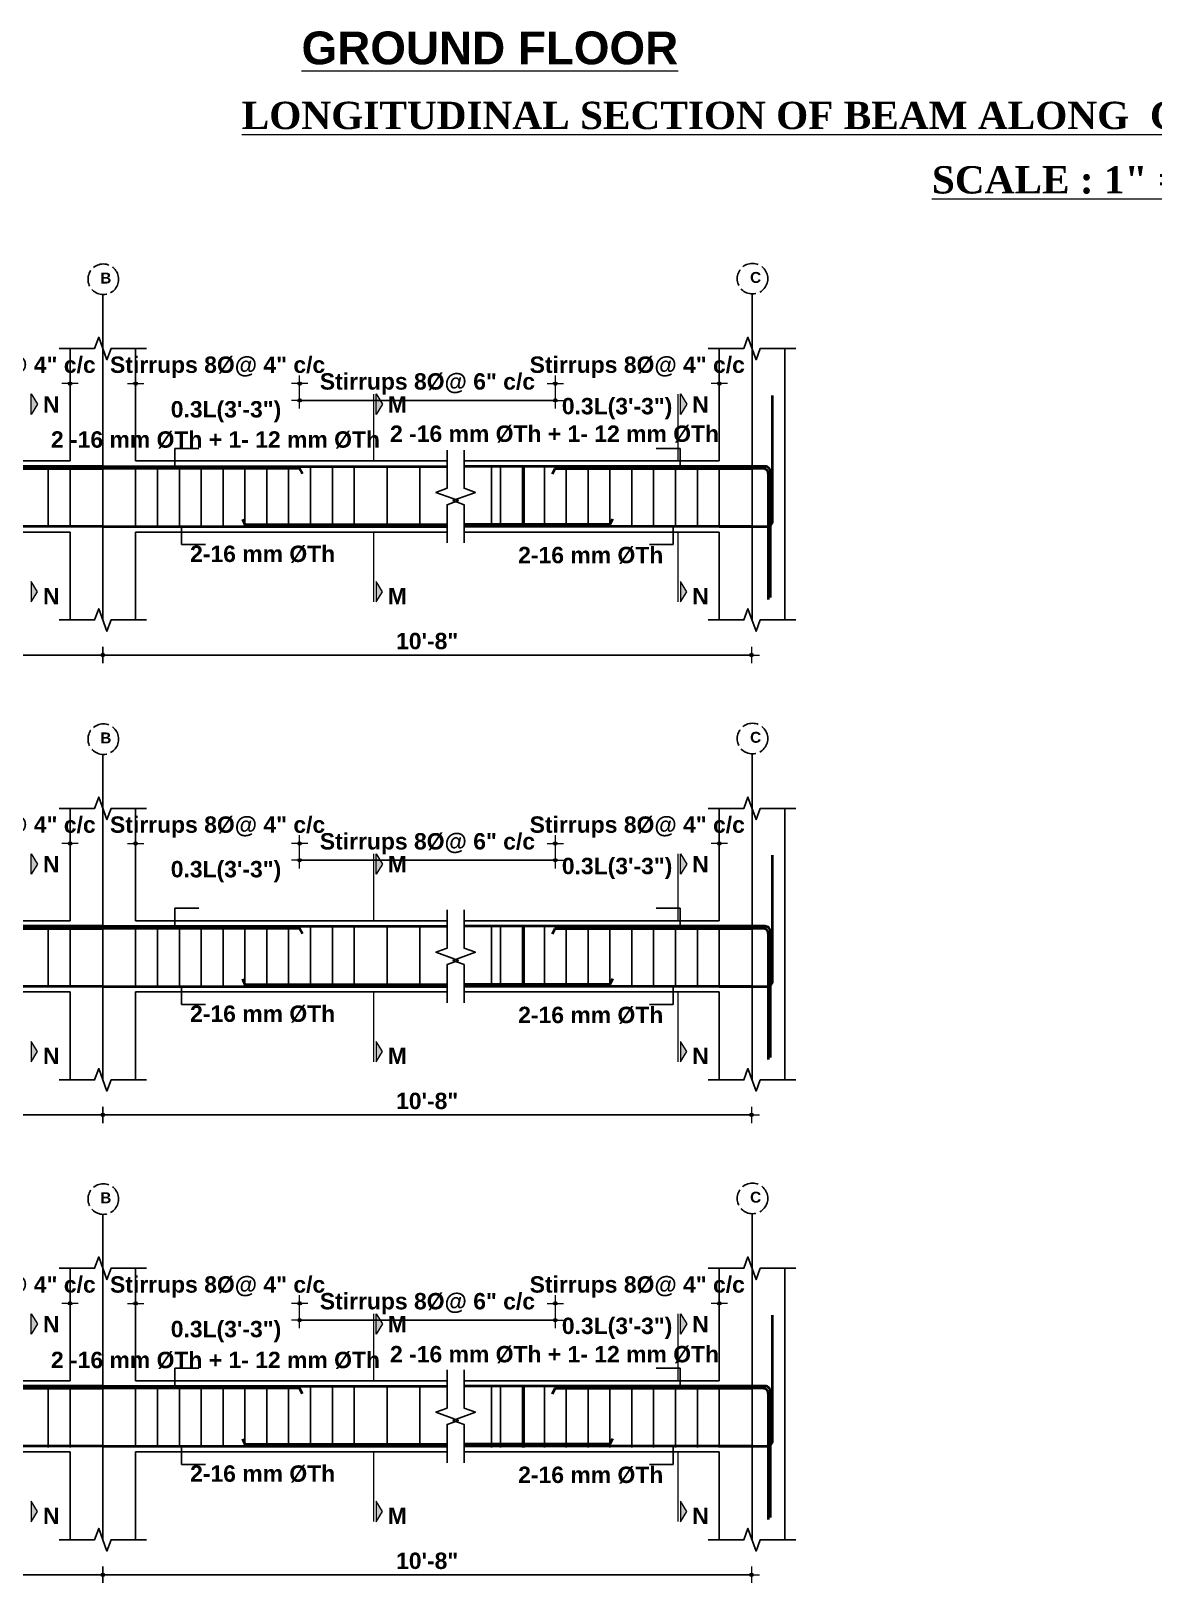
# Model space of a CAD drawing. Header units: inches. Extents: x 85856 to 287200, y -126184 to 75211.
# Drawn here: x 182213 to 182624, y -24131 to -23563 of the extents above; entities that cross this region are included whole.
import ezdxf
from ezdxf.enums import TextEntityAlignment as Align

# ---------------------------------------------------------------- set-up
doc = ezdxf.new("R2010")
doc.units = ezdxf.units.IN
doc.header["$LTSCALE"] = 0.5
doc.header["$MEASUREMENT"] = 0
doc.header["$PDMODE"] = 66
doc.linetypes.add('ACAD_ISO02W100', pattern=[15, 12, -3])
for name, color, linetype, lineweight in [('BAR', 5, 'Continuous', 40), ('dimension', 100, 'Continuous', 13), ('HATCH1', 4, 'ACAD_ISO02W100', 13), ('TEXT', 220, 'Continuous', 9)]:
    doc.layers.add(name, color=color, linetype=linetype, lineweight=lineweight)
doc.layers.add('STIRRUP', color=10, linetype='Continuous')
doc.styles.add('1.8 str', font='times.ttf', dxfattribs={"width": 0.8, "height": 6})
doc.styles.add('STYLE1', font='arialbd.ttf')
doc.dimstyles.new('1.4', dxfattribs={"dimscale": 0, "dimtxt": 6, "dimasz": 0.5, "dimexe": 2, "dimexo": 9, "dimgap": 2, "dimtad": 1, "dimdec": 0, "dimlfac": 0.5, "dimzin": 3, "dimdsep": 46, "dimlunit": 4, "dimtxsty": '1.8 str', "dimblk": 'DIM', "dimcen": 3, "dimdle": 3, "dimse1": 1, "dimse2": 1, "dimclrd": 256, "dimclre": 256, "dimclrt": 7, "dimadec": 1, "dimazin": 2, "dimtfac": 1, "dimtdec": 0, "dimtix": 1, "dimtofl": 0, "dimtmove": 2, "dimatfit": 3, "dimldrblk": 'arrow', "dimfxl": 2, "dimfrac": 2, "dimtolj": 2, "dimtzin": 0, "dimarcsym": 0})

# ---------------------------------------------------------------- blocks, each defined once
blk = doc.blocks.new('DIM')
at = {"layer": 'dimension'}
h = blk.add_hatch(color=256, dxfattribs=at)
h.paths.add_polyline_path([(0, 1.3), (0, 0), (1.3, 0, 0.414214)])
h.paths.add_polyline_path([(1.3, 0), (0, 0), (0, -1.3, 0.414214)])
h.paths.add_polyline_path([(0, 0), (-1.3, 0, 0.414214), (0, -1.3)])
h.paths.add_polyline_path([(0, 1.3, 0.414214), (-1.3, 0), (0, 0)])
for p, q in [((-6, 0), (6, 0)), ((0, 6), (0, -6))]:
    blk.add_line(p, q, dxfattribs=at)
blk.add_circle((0, 0), 1.28, dxfattribs=at)
blk = doc.blocks.new('*D1020')
at = {"layer": 'Defpoints', "color": 0, "ltscale": 10, "transparency": 16777216}
for p in [(182227.69, -24028.37), (182227.69, -24041.91), (182167.69, -24059.42)]:
    blk.add_point(p, dxfattribs=at)
at = {"layer": 'dimension', "lineweight": -2, "ltscale": 10, "transparency": 16777216}
for p, q in [((182167.19, -24028.37), (182166.69, -24028.37)), ((182228.19, -24028.37), (182228.69, -24028.37))]:
    blk.add_line(p, q, dxfattribs=at)
at = {"layer": 'dimension', "lineweight": -2, "ltscale": 10, "transparency": 16777216, "xscale": 0.5, "yscale": 0.5, "zscale": 0.5}
blk.add_blockref('DIM', (182167.69, -24028.37), dxfattribs=at)
at = {"layer": 'dimension', "lineweight": -2, "ltscale": 10, "transparency": 16777216, "xscale": 0.5, "yscale": 0.5, "zscale": 0.5, "rotation": 180}
blk.add_blockref('DIM', (182227.69, -24028.37), dxfattribs=at)
at = {"layer": 'dimension', "color": 7, "ltscale": 10, "transparency": 16777216, "insert": (182197.69, -24022.34), "char_height": 6, "attachment_point": 5, "style": 'STYLE1'}
blk.add_mtext('\\A2;Stirrups 8%%C@ 4" c/c', dxfattribs=at)
blk = doc.blocks.new('arrow')
at = {"layer": 'dimension'}
blk.add_lwpolyline([(1.2, 0, 0, 2.1, 0), (-2.3, 0, 0, 0, 0), (1.2, 0, 0, 0, 0)], format="xyseb", dxfattribs=at)
blk = doc.blocks.new('*D1021')
at = {"layer": 'Defpoints', "color": 0, "ltscale": 10, "transparency": 16777216}
for p in [(182251.69, -24028.37), (182251.69, -24041.91), (182311.69, -24059.42)]:
    blk.add_point(p, dxfattribs=at)
at = {"layer": 'dimension', "lineweight": -2, "ltscale": 10, "transparency": 16777216}
for p, q in [((182251.19, -24028.37), (182250.69, -24028.37)), ((182312.19, -24028.37), (182312.69, -24028.37))]:
    blk.add_line(p, q, dxfattribs=at)
at = {"layer": 'dimension', "lineweight": -2, "ltscale": 10, "transparency": 16777216, "xscale": 0.5, "yscale": 0.5, "zscale": 0.5}
blk.add_blockref('DIM', (182251.69, -24028.37), dxfattribs=at)
at = {"layer": 'dimension', "lineweight": -2, "ltscale": 10, "transparency": 16777216, "xscale": 0.5, "yscale": 0.5, "zscale": 0.5, "rotation": 180}
blk.add_blockref('DIM', (182311.69, -24028.37), dxfattribs=at)
at = {"layer": 'dimension', "color": 7, "ltscale": 10, "transparency": 16777216, "insert": (182281.69, -24022.34), "char_height": 6, "attachment_point": 5, "style": 'STYLE1'}
blk.add_mtext('\\A2;Stirrups 8%%C@ 4" c/c', dxfattribs=at)
blk = doc.blocks.new('*D1022')
at = {"layer": 'Defpoints', "color": 0, "ltscale": 10, "transparency": 16777216}
for p in [(182465.26, -24028.37), (182465.26, -24041.91), (182405.26, -24059.42)]:
    blk.add_point(p, dxfattribs=at)
at = {"layer": 'dimension', "lineweight": -2, "ltscale": 10, "transparency": 16777216}
for p, q in [((182404.76, -24028.37), (182404.26, -24028.37)), ((182465.76, -24028.37), (182466.26, -24028.37))]:
    blk.add_line(p, q, dxfattribs=at)
at = {"layer": 'dimension', "lineweight": -2, "ltscale": 10, "transparency": 16777216, "xscale": 0.5, "yscale": 0.5, "zscale": 0.5}
blk.add_blockref('DIM', (182405.26, -24028.37), dxfattribs=at)
at = {"layer": 'dimension', "lineweight": -2, "ltscale": 10, "transparency": 16777216, "xscale": 0.5, "yscale": 0.5, "zscale": 0.5, "rotation": 180}
blk.add_blockref('DIM', (182465.26, -24028.37), dxfattribs=at)
at = {"layer": 'dimension', "color": 7, "ltscale": 10, "transparency": 16777216, "insert": (182435.26, -24022.34), "char_height": 6, "attachment_point": 5, "style": 'STYLE1'}
blk.add_mtext('\\A2;Stirrups 8%%C@ 4" c/c', dxfattribs=at)
blk = doc.blocks.new('*D1023')
at = {"layer": 'Defpoints', "color": 0, "ltscale": 10, "transparency": 16777216}
for p in [(182405.26, -24034.49), (182311.69, -24065.91), (182405.26, -24065.91)]:
    blk.add_point(p, dxfattribs=at)
at = {"layer": 'dimension', "lineweight": -2, "ltscale": 10, "transparency": 16777216}
blk.add_line((182312.19, -24034.49), (182404.76, -24034.49), dxfattribs=at)
at = {"layer": 'dimension', "lineweight": -2, "ltscale": 10, "transparency": 16777216, "xscale": 0.5, "yscale": 0.5, "zscale": 0.5, "rotation": 180}
blk.add_blockref('DIM', (182311.69, -24034.49), dxfattribs=at)
at = {"layer": 'dimension', "lineweight": -2, "ltscale": 10, "transparency": 16777216, "xscale": 0.5, "yscale": 0.5, "zscale": 0.5}
blk.add_blockref('DIM', (182405.26, -24034.49), dxfattribs=at)
at = {"layer": 'dimension', "color": 7, "ltscale": 10, "transparency": 16777216, "insert": (182358.47, -24028.46), "char_height": 6, "attachment_point": 5, "style": 'STYLE1'}
blk.add_mtext('\\A2;Stirrups 8%%C@ 6" c/c', dxfattribs=at)
blk = doc.blocks.new('*D1024')
at = {"layer": 'Defpoints', "color": 0, "ltscale": 10, "transparency": 16777216}
for p in [(182002.34, -24114.87), (182239.69, -24114.87), (182239.69, -24127.68)]:
    blk.add_point(p, dxfattribs=at)
at = {"layer": 'dimension', "lineweight": -2, "ltscale": 10, "transparency": 16777216}
blk.add_line((182002.84, -24127.68), (182239.19, -24127.68), dxfattribs=at)
at = {"layer": 'dimension', "lineweight": -2, "ltscale": 10, "transparency": 16777216, "xscale": 0.5, "yscale": 0.5, "zscale": 0.5, "rotation": 180}
blk.add_blockref('DIM', (182002.34, -24127.68), dxfattribs=at)
at = {"layer": 'dimension', "lineweight": -2, "ltscale": 10, "transparency": 16777216, "xscale": 0.5, "yscale": 0.5, "zscale": 0.5}
blk.add_blockref('DIM', (182239.69, -24127.68), dxfattribs=at)
at = {"layer": 'dimension', "color": 7, "ltscale": 10, "transparency": 16777216, "insert": (182121.02, -24122.61), "char_height": 6, "attachment_point": 5, "style": 'STYLE1'}
blk.add_mtext('\\A2;10\'-8"', dxfattribs=at)
blk = doc.blocks.new('*D1025')
at = {"layer": 'Defpoints', "color": 0, "ltscale": 10, "transparency": 16777216}
for p in [(182239.69, -24114.87), (182477.04, -24114.87), (182477.04, -24127.68)]:
    blk.add_point(p, dxfattribs=at)
at = {"layer": 'dimension', "lineweight": -2, "ltscale": 10, "transparency": 16777216}
blk.add_line((182240.19, -24127.68), (182476.54, -24127.68), dxfattribs=at)
at = {"layer": 'dimension', "lineweight": -2, "ltscale": 10, "transparency": 16777216, "xscale": 0.5, "yscale": 0.5, "zscale": 0.5, "rotation": 180}
blk.add_blockref('DIM', (182239.69, -24127.68), dxfattribs=at)
at = {"layer": 'dimension', "lineweight": -2, "ltscale": 10, "transparency": 16777216, "xscale": 0.5, "yscale": 0.5, "zscale": 0.5}
blk.add_blockref('DIM', (182477.04, -24127.68), dxfattribs=at)
at = {"layer": 'dimension', "color": 7, "ltscale": 10, "transparency": 16777216, "insert": (182358.37, -24122.61), "char_height": 6, "attachment_point": 5, "style": 'STYLE1'}
blk.add_mtext('\\A2;10\'-8"', dxfattribs=at)
blk = doc.blocks.new('*D1028')
at = {"layer": 'Defpoints', "color": 0, "ltscale": 10, "transparency": 16777216}
for p in [(182227.69, -23860.08), (182227.69, -23873.62), (182167.69, -23891.13)]:
    blk.add_point(p, dxfattribs=at)
at = {"layer": 'dimension', "lineweight": -2, "ltscale": 10, "transparency": 16777216}
for p, q in [((182167.19, -23860.08), (182166.69, -23860.08)), ((182228.19, -23860.08), (182228.69, -23860.08))]:
    blk.add_line(p, q, dxfattribs=at)
at = {"layer": 'dimension', "lineweight": -2, "ltscale": 10, "transparency": 16777216, "xscale": 0.5, "yscale": 0.5, "zscale": 0.5}
blk.add_blockref('DIM', (182167.69, -23860.08), dxfattribs=at)
at = {"layer": 'dimension', "lineweight": -2, "ltscale": 10, "transparency": 16777216, "xscale": 0.5, "yscale": 0.5, "zscale": 0.5, "rotation": 180}
blk.add_blockref('DIM', (182227.69, -23860.08), dxfattribs=at)
at = {"layer": 'dimension', "color": 7, "ltscale": 10, "transparency": 16777216, "insert": (182197.69, -23854.05), "char_height": 6, "attachment_point": 5, "style": 'STYLE1'}
blk.add_mtext('\\A2;Stirrups 8%%C@ 4" c/c', dxfattribs=at)
blk = doc.blocks.new('*D1029')
at = {"layer": 'Defpoints', "color": 0, "ltscale": 10, "transparency": 16777216}
for p in [(182251.69, -23860.08), (182251.69, -23873.62), (182311.69, -23891.13)]:
    blk.add_point(p, dxfattribs=at)
at = {"layer": 'dimension', "lineweight": -2, "ltscale": 10, "transparency": 16777216}
for p, q in [((182251.19, -23860.08), (182250.69, -23860.08)), ((182312.19, -23860.08), (182312.69, -23860.08))]:
    blk.add_line(p, q, dxfattribs=at)
at = {"layer": 'dimension', "lineweight": -2, "ltscale": 10, "transparency": 16777216, "xscale": 0.5, "yscale": 0.5, "zscale": 0.5}
blk.add_blockref('DIM', (182251.69, -23860.08), dxfattribs=at)
at = {"layer": 'dimension', "lineweight": -2, "ltscale": 10, "transparency": 16777216, "xscale": 0.5, "yscale": 0.5, "zscale": 0.5, "rotation": 180}
blk.add_blockref('DIM', (182311.69, -23860.08), dxfattribs=at)
at = {"layer": 'dimension', "color": 7, "ltscale": 10, "transparency": 16777216, "insert": (182281.69, -23854.05), "char_height": 6, "attachment_point": 5, "style": 'STYLE1'}
blk.add_mtext('\\A2;Stirrups 8%%C@ 4" c/c', dxfattribs=at)
blk = doc.blocks.new('*D1030')
at = {"layer": 'Defpoints', "color": 0, "ltscale": 10, "transparency": 16777216}
for p in [(182465.26, -23860.08), (182465.26, -23873.62), (182405.26, -23891.13)]:
    blk.add_point(p, dxfattribs=at)
at = {"layer": 'dimension', "lineweight": -2, "ltscale": 10, "transparency": 16777216}
for p, q in [((182404.76, -23860.08), (182404.26, -23860.08)), ((182465.76, -23860.08), (182466.26, -23860.08))]:
    blk.add_line(p, q, dxfattribs=at)
at = {"layer": 'dimension', "lineweight": -2, "ltscale": 10, "transparency": 16777216, "xscale": 0.5, "yscale": 0.5, "zscale": 0.5}
blk.add_blockref('DIM', (182405.26, -23860.08), dxfattribs=at)
at = {"layer": 'dimension', "lineweight": -2, "ltscale": 10, "transparency": 16777216, "xscale": 0.5, "yscale": 0.5, "zscale": 0.5, "rotation": 180}
blk.add_blockref('DIM', (182465.26, -23860.08), dxfattribs=at)
at = {"layer": 'dimension', "color": 7, "ltscale": 10, "transparency": 16777216, "insert": (182435.26, -23854.05), "char_height": 6, "attachment_point": 5, "style": 'STYLE1'}
blk.add_mtext('\\A2;Stirrups 8%%C@ 4" c/c', dxfattribs=at)
blk = doc.blocks.new('*D1031')
at = {"layer": 'Defpoints', "color": 0, "ltscale": 10, "transparency": 16777216}
for p in [(182405.26, -23866.2), (182311.69, -23897.62), (182405.26, -23897.62)]:
    blk.add_point(p, dxfattribs=at)
at = {"layer": 'dimension', "lineweight": -2, "ltscale": 10, "transparency": 16777216}
blk.add_line((182312.19, -23866.2), (182404.76, -23866.2), dxfattribs=at)
at = {"layer": 'dimension', "lineweight": -2, "ltscale": 10, "transparency": 16777216, "xscale": 0.5, "yscale": 0.5, "zscale": 0.5, "rotation": 180}
blk.add_blockref('DIM', (182311.69, -23866.2), dxfattribs=at)
at = {"layer": 'dimension', "lineweight": -2, "ltscale": 10, "transparency": 16777216, "xscale": 0.5, "yscale": 0.5, "zscale": 0.5}
blk.add_blockref('DIM', (182405.26, -23866.2), dxfattribs=at)
at = {"layer": 'dimension', "color": 7, "ltscale": 10, "transparency": 16777216, "insert": (182358.47, -23860.17), "char_height": 6, "attachment_point": 5, "style": 'STYLE1'}
blk.add_mtext('\\A2;Stirrups 8%%C@ 6" c/c', dxfattribs=at)
blk = doc.blocks.new('*D1034')
at = {"layer": 'Defpoints', "color": 0, "ltscale": 10, "transparency": 16777216}
for p in [(182227.69, -23691.78), (182227.69, -23705.33), (182167.69, -23722.84)]:
    blk.add_point(p, dxfattribs=at)
at = {"layer": 'dimension', "lineweight": -2, "ltscale": 10, "transparency": 16777216}
for p, q in [((182167.19, -23691.78), (182166.69, -23691.78)), ((182228.19, -23691.78), (182228.69, -23691.78))]:
    blk.add_line(p, q, dxfattribs=at)
at = {"layer": 'dimension', "lineweight": -2, "ltscale": 10, "transparency": 16777216, "xscale": 0.5, "yscale": 0.5, "zscale": 0.5}
blk.add_blockref('DIM', (182167.69, -23691.78), dxfattribs=at)
at = {"layer": 'dimension', "lineweight": -2, "ltscale": 10, "transparency": 16777216, "xscale": 0.5, "yscale": 0.5, "zscale": 0.5, "rotation": 180}
blk.add_blockref('DIM', (182227.69, -23691.78), dxfattribs=at)
at = {"layer": 'dimension', "color": 7, "ltscale": 10, "transparency": 16777216, "insert": (182197.69, -23685.76), "char_height": 6, "attachment_point": 5, "style": 'STYLE1'}
blk.add_mtext('\\A2;Stirrups 8%%C@ 4" c/c', dxfattribs=at)
blk = doc.blocks.new('*D1035')
at = {"layer": 'Defpoints', "color": 0, "ltscale": 10, "transparency": 16777216}
for p in [(182251.69, -23691.78), (182251.69, -23705.33), (182311.69, -23722.84)]:
    blk.add_point(p, dxfattribs=at)
at = {"layer": 'dimension', "lineweight": -2, "ltscale": 10, "transparency": 16777216}
for p, q in [((182251.19, -23691.78), (182250.69, -23691.78)), ((182312.19, -23691.78), (182312.69, -23691.78))]:
    blk.add_line(p, q, dxfattribs=at)
at = {"layer": 'dimension', "lineweight": -2, "ltscale": 10, "transparency": 16777216, "xscale": 0.5, "yscale": 0.5, "zscale": 0.5}
blk.add_blockref('DIM', (182251.69, -23691.78), dxfattribs=at)
at = {"layer": 'dimension', "lineweight": -2, "ltscale": 10, "transparency": 16777216, "xscale": 0.5, "yscale": 0.5, "zscale": 0.5, "rotation": 180}
blk.add_blockref('DIM', (182311.69, -23691.78), dxfattribs=at)
at = {"layer": 'dimension', "color": 7, "ltscale": 10, "transparency": 16777216, "insert": (182281.69, -23685.76), "char_height": 6, "attachment_point": 5, "style": 'STYLE1'}
blk.add_mtext('\\A2;Stirrups 8%%C@ 4" c/c', dxfattribs=at)
blk = doc.blocks.new('*D1036')
at = {"layer": 'Defpoints', "color": 0, "ltscale": 10, "transparency": 16777216}
for p in [(182465.26, -23691.78), (182465.26, -23705.33), (182405.26, -23722.84)]:
    blk.add_point(p, dxfattribs=at)
at = {"layer": 'dimension', "lineweight": -2, "ltscale": 10, "transparency": 16777216}
for p, q in [((182404.76, -23691.78), (182404.26, -23691.78)), ((182465.76, -23691.78), (182466.26, -23691.78))]:
    blk.add_line(p, q, dxfattribs=at)
at = {"layer": 'dimension', "lineweight": -2, "ltscale": 10, "transparency": 16777216, "xscale": 0.5, "yscale": 0.5, "zscale": 0.5}
blk.add_blockref('DIM', (182405.26, -23691.78), dxfattribs=at)
at = {"layer": 'dimension', "lineweight": -2, "ltscale": 10, "transparency": 16777216, "xscale": 0.5, "yscale": 0.5, "zscale": 0.5, "rotation": 180}
blk.add_blockref('DIM', (182465.26, -23691.78), dxfattribs=at)
at = {"layer": 'dimension', "color": 7, "ltscale": 10, "transparency": 16777216, "insert": (182435.26, -23685.76), "char_height": 6, "attachment_point": 5, "style": 'STYLE1'}
blk.add_mtext('\\A2;Stirrups 8%%C@ 4" c/c', dxfattribs=at)
blk = doc.blocks.new('*D1037')
at = {"layer": 'Defpoints', "color": 0, "ltscale": 10, "transparency": 16777216}
for p in [(182405.26, -23697.9), (182311.69, -23729.33), (182405.26, -23729.33)]:
    blk.add_point(p, dxfattribs=at)
at = {"layer": 'dimension', "lineweight": -2, "ltscale": 10, "transparency": 16777216}
blk.add_line((182312.19, -23697.9), (182404.76, -23697.9), dxfattribs=at)
at = {"layer": 'dimension', "lineweight": -2, "ltscale": 10, "transparency": 16777216, "xscale": 0.5, "yscale": 0.5, "zscale": 0.5, "rotation": 180}
blk.add_blockref('DIM', (182311.69, -23697.9), dxfattribs=at)
at = {"layer": 'dimension', "lineweight": -2, "ltscale": 10, "transparency": 16777216, "xscale": 0.5, "yscale": 0.5, "zscale": 0.5}
blk.add_blockref('DIM', (182405.26, -23697.9), dxfattribs=at)
at = {"layer": 'dimension', "color": 7, "ltscale": 10, "transparency": 16777216, "insert": (182358.47, -23691.88), "char_height": 6, "attachment_point": 5, "style": 'STYLE1'}
blk.add_mtext('\\A2;Stirrups 8%%C@ 6" c/c', dxfattribs=at)
blk = doc.blocks.new('*D1038')
at = {"layer": 'Defpoints', "color": 0, "ltscale": 10, "transparency": 16777216}
for p in [(182002.34, -23946.57), (182239.69, -23946.57), (182239.69, -23959.38)]:
    blk.add_point(p, dxfattribs=at)
at = {"layer": 'dimension', "lineweight": -2, "ltscale": 10, "transparency": 16777216}
blk.add_line((182002.84, -23959.38), (182239.19, -23959.38), dxfattribs=at)
at = {"layer": 'dimension', "lineweight": -2, "ltscale": 10, "transparency": 16777216, "xscale": 0.5, "yscale": 0.5, "zscale": 0.5, "rotation": 180}
blk.add_blockref('DIM', (182002.34, -23959.38), dxfattribs=at)
at = {"layer": 'dimension', "lineweight": -2, "ltscale": 10, "transparency": 16777216, "xscale": 0.5, "yscale": 0.5, "zscale": 0.5}
blk.add_blockref('DIM', (182239.69, -23959.38), dxfattribs=at)
at = {"layer": 'dimension', "color": 7, "ltscale": 10, "transparency": 16777216, "insert": (182121.02, -23954.32), "char_height": 6, "attachment_point": 5, "style": 'STYLE1'}
blk.add_mtext('\\A2;10\'-8"', dxfattribs=at)
blk = doc.blocks.new('*D1039')
at = {"layer": 'Defpoints', "color": 0, "ltscale": 10, "transparency": 16777216}
for p in [(182239.69, -23946.57), (182477.04, -23946.57), (182477.04, -23959.38)]:
    blk.add_point(p, dxfattribs=at)
at = {"layer": 'dimension', "lineweight": -2, "ltscale": 10, "transparency": 16777216}
blk.add_line((182240.19, -23959.38), (182476.54, -23959.38), dxfattribs=at)
at = {"layer": 'dimension', "lineweight": -2, "ltscale": 10, "transparency": 16777216, "xscale": 0.5, "yscale": 0.5, "zscale": 0.5, "rotation": 180}
blk.add_blockref('DIM', (182239.69, -23959.38), dxfattribs=at)
at = {"layer": 'dimension', "lineweight": -2, "ltscale": 10, "transparency": 16777216, "xscale": 0.5, "yscale": 0.5, "zscale": 0.5}
blk.add_blockref('DIM', (182477.04, -23959.38), dxfattribs=at)
at = {"layer": 'dimension', "color": 7, "ltscale": 10, "transparency": 16777216, "insert": (182358.37, -23954.32), "char_height": 6, "attachment_point": 5, "style": 'STYLE1'}
blk.add_mtext('\\A2;10\'-8"', dxfattribs=at)
blk = doc.blocks.new('*D1040')
at = {"layer": 'Defpoints', "color": 0, "ltscale": 10, "transparency": 16777216}
for p in [(182002.34, -23778.28), (182239.69, -23778.28), (182239.69, -23791.09)]:
    blk.add_point(p, dxfattribs=at)
at = {"layer": 'dimension', "lineweight": -2, "ltscale": 10, "transparency": 16777216}
blk.add_line((182002.84, -23791.09), (182239.19, -23791.09), dxfattribs=at)
at = {"layer": 'dimension', "lineweight": -2, "ltscale": 10, "transparency": 16777216, "xscale": 0.5, "yscale": 0.5, "zscale": 0.5, "rotation": 180}
blk.add_blockref('DIM', (182002.34, -23791.09), dxfattribs=at)
at = {"layer": 'dimension', "lineweight": -2, "ltscale": 10, "transparency": 16777216, "xscale": 0.5, "yscale": 0.5, "zscale": 0.5}
blk.add_blockref('DIM', (182239.69, -23791.09), dxfattribs=at)
at = {"layer": 'dimension', "color": 7, "ltscale": 10, "transparency": 16777216, "insert": (182121.02, -23786.03), "char_height": 6, "attachment_point": 5, "style": 'STYLE1'}
blk.add_mtext('\\A2;10\'-8"', dxfattribs=at)
blk = doc.blocks.new('*D1041')
at = {"layer": 'Defpoints', "color": 0, "ltscale": 10, "transparency": 16777216}
for p in [(182239.69, -23778.28), (182477.04, -23778.28), (182477.04, -23791.09)]:
    blk.add_point(p, dxfattribs=at)
at = {"layer": 'dimension', "lineweight": -2, "ltscale": 10, "transparency": 16777216}
blk.add_line((182240.19, -23791.09), (182476.54, -23791.09), dxfattribs=at)
at = {"layer": 'dimension', "lineweight": -2, "ltscale": 10, "transparency": 16777216, "xscale": 0.5, "yscale": 0.5, "zscale": 0.5, "rotation": 180}
blk.add_blockref('DIM', (182239.69, -23791.09), dxfattribs=at)
at = {"layer": 'dimension', "lineweight": -2, "ltscale": 10, "transparency": 16777216, "xscale": 0.5, "yscale": 0.5, "zscale": 0.5}
blk.add_blockref('DIM', (182477.04, -23791.09), dxfattribs=at)
at = {"layer": 'dimension', "color": 7, "ltscale": 10, "transparency": 16777216, "insert": (182358.37, -23786.03), "char_height": 6, "attachment_point": 5, "style": 'STYLE1'}
blk.add_mtext('\\A2;10\'-8"', dxfattribs=at)

msp = doc.modelspace()

# ---------------------------------------------------------------- hatches: boundary and pattern name
at = {"layer": 'TEXT', "ltscale": 10}
for points in [[(182213.49, -23695.54), (182213.49, -23703.04), (182215.8, -23699.29)], [(182339.68, -23695.54), (182339.68, -23703.04), (182341.99, -23699.29)], [(182451.06, -23695.54), (182451.06, -23703.04), (182453.37, -23699.29)], [(182213.49, -23771.68), (182213.49, -23764.18), (182215.8, -23767.93)], [(182339.68, -23771.68), (182339.68, -23764.18), (182341.99, -23767.93)], [(182451.06, -23771.68), (182451.06, -23764.18), (182453.37, -23767.93)], [(182213.49, -23863.83), (182213.49, -23871.34), (182215.8, -23867.58)], [(182339.68, -23863.83), (182339.68, -23871.34), (182341.99, -23867.58)], [(182451.06, -23863.83), (182451.06, -23871.34), (182453.37, -23867.58)], [(182213.49, -23939.97), (182213.49, -23932.47), (182215.8, -23936.22)], [(182339.68, -23939.97), (182339.68, -23932.47), (182341.99, -23936.22)], [(182451.06, -23939.97), (182451.06, -23932.47), (182453.37, -23936.22)], [(182213.49, -24032.13), (182213.49, -24039.63), (182215.8, -24035.88)], [(182339.68, -24032.13), (182339.68, -24039.63), (182341.99, -24035.88)], [(182451.06, -24032.13), (182451.06, -24039.63), (182453.37, -24035.88)], [(182213.49, -24108.27), (182213.49, -24100.76), (182215.8, -24104.52)], [(182339.68, -24108.27), (182339.68, -24100.76), (182341.99, -24104.52)], [(182451.06, -24108.27), (182451.06, -24100.76), (182453.37, -24104.52)]]:
    msp.add_hatch(color=256, dxfattribs=at).paths.add_polyline_path(points)

# ---------------------------------------------------------------- linework, layer by layer
for p, q in [((182239.69, -23678.92), (182239.69, -23658.97)), ((182477.26, -23678.92), (182477.26, -23658.97)), ((182239.69, -23678.92), (182239.69, -23778.28)), ((182477.26, -23678.92), (182477.26, -23778.28)), ((182239.69, -23778.28), (182239.69, -23758.33)), ((182477.26, -23778.28), (182477.26, -23758.33)), ((182239.69, -23847.22), (182239.69, -23827.26)), ((182477.26, -23847.22), (182477.26, -23827.26)), ((182239.69, -23847.22), (182239.69, -23946.57)), ((182477.26, -23847.22), (182477.26, -23946.57)), ((182239.69, -23946.57), (182239.69, -23926.62)), ((182477.26, -23946.57), (182477.26, -23926.62)), ((182239.69, -24015.51), (182239.69, -23995.56)), ((182477.26, -24015.51), (182477.26, -23995.56)), ((182239.69, -24015.51), (182239.69, -24114.87)), ((182477.26, -24015.51), (182477.26, -24114.87)), ((182239.69, -24114.87), (182239.69, -24094.91)), ((182477.26, -24114.87), (182477.26, -24094.91))]:
    msp.add_line(p, q)
at = {"ltscale": 10}
for p, q in [((182227.69, -23720.09), (182227.69, -23678.92)), ((182251.69, -23720.09), (182251.69, -23678.92)), ((182465.26, -23720.09), (182465.26, -23678.92)), ((182489.26, -23722.84), (182489.26, -23678.92)), ((182134.34, -23720.09), (182227.69, -23720.09)), ((182365.69, -23720.09), (182251.69, -23720.09)), ((182371.91, -23720.09), (182465.26, -23720.09)), ((182489.26, -23778.28), (182489.26, -23722.84)), ((182134.34, -23746.09), (182227.69, -23746.09)), ((182227.69, -23778.28), (182227.69, -23746.09)), ((182365.69, -23746.09), (182251.69, -23746.09)), ((182251.69, -23778.28), (182251.69, -23746.09)), ((182371.91, -23746.09), (182465.26, -23746.09)), ((182465.26, -23778.28), (182465.26, -23746.09)), ((182227.69, -23888.38), (182227.69, -23847.22)), ((182251.69, -23888.38), (182251.69, -23847.22)), ((182465.26, -23888.38), (182465.26, -23847.22)), ((182489.26, -23891.13), (182489.26, -23847.22)), ((182134.34, -23888.38), (182227.69, -23888.38)), ((182365.69, -23888.38), (182251.69, -23888.38)), ((182371.91, -23888.38), (182465.26, -23888.38)), ((182489.26, -23946.57), (182489.26, -23891.13)), ((182134.34, -23914.38), (182227.69, -23914.38)), ((182227.69, -23946.57), (182227.69, -23914.38)), ((182365.69, -23914.38), (182251.69, -23914.38)), ((182251.69, -23946.57), (182251.69, -23914.38)), ((182371.91, -23914.38), (182465.26, -23914.38)), ((182465.26, -23946.57), (182465.26, -23914.38)), ((182227.69, -24056.67), (182227.69, -24015.51)), ((182251.69, -24056.67), (182251.69, -24015.51)), ((182465.26, -24056.67), (182465.26, -24015.51)), ((182489.26, -24059.42), (182489.26, -24015.51)), ((182134.34, -24056.67), (182227.69, -24056.67)), ((182365.69, -24056.67), (182251.69, -24056.67)), ((182371.91, -24056.67), (182465.26, -24056.67)), ((182489.26, -24114.87), (182489.26, -24059.42)), ((182134.34, -24082.67), (182227.69, -24082.67)), ((182227.69, -24114.87), (182227.69, -24082.67)), ((182365.69, -24082.67), (182251.69, -24082.67)), ((182251.69, -24114.87), (182251.69, -24082.67)), ((182371.91, -24082.67), (182465.26, -24082.67)), ((182465.26, -24114.87), (182465.26, -24082.67))]:
    msp.add_line(p, q, dxfattribs=at)
at = {"linetype": 'Continuous', "ltscale": 10}
for points in [[(182255.69, -23678.92), (182242.69, -23678.92), (182241.19, -23683.04), (182238.19, -23674.8), (182236.69, -23678.92), (182223.69, -23678.92)], [(182493.26, -23678.92), (182480.26, -23678.92), (182478.76, -23683.04), (182475.76, -23674.8), (182474.26, -23678.92), (182461.26, -23678.92)], [(182365.69, -23716.09), (182365.69, -23730.09), (182361.57, -23731.59), (182369.81, -23734.59), (182365.69, -23736.09), (182365.69, -23750.09)], [(182365.69, -23716.09), (182365.69, -23730.09), (182361.57, -23731.59), (182369.81, -23734.59), (182365.69, -23736.09), (182365.69, -23750.09)], [(182371.91, -23716.09), (182371.91, -23730.09), (182376.03, -23731.59), (182367.79, -23734.59), (182371.91, -23736.09), (182371.91, -23750.09)], [(182371.91, -23716.09), (182371.91, -23730.09), (182376.03, -23731.59), (182367.79, -23734.59), (182371.91, -23736.09), (182371.91, -23750.09)], [(182255.69, -23778.28), (182242.69, -23778.28), (182241.19, -23782.4), (182238.19, -23774.16), (182236.69, -23778.28), (182223.69, -23778.28)], [(182493.26, -23778.28), (182480.26, -23778.28), (182478.76, -23782.4), (182475.76, -23774.16), (182474.26, -23778.28), (182461.26, -23778.28)], [(182255.69, -23847.22), (182242.69, -23847.22), (182241.19, -23851.34), (182238.19, -23843.09), (182236.69, -23847.22), (182223.69, -23847.22)], [(182493.26, -23847.22), (182480.26, -23847.22), (182478.76, -23851.34), (182475.76, -23843.09), (182474.26, -23847.22), (182461.26, -23847.22)], [(182365.69, -23884.38), (182365.69, -23898.38), (182361.57, -23899.88), (182369.81, -23902.88), (182365.69, -23904.38), (182365.69, -23918.38)], [(182365.69, -23884.38), (182365.69, -23898.38), (182361.57, -23899.88), (182369.81, -23902.88), (182365.69, -23904.38), (182365.69, -23918.38)], [(182371.91, -23884.38), (182371.91, -23898.38), (182376.03, -23899.88), (182367.79, -23902.88), (182371.91, -23904.38), (182371.91, -23918.38)], [(182371.91, -23884.38), (182371.91, -23898.38), (182376.03, -23899.88), (182367.79, -23902.88), (182371.91, -23904.38), (182371.91, -23918.38)], [(182255.69, -23946.57), (182242.69, -23946.57), (182241.19, -23950.69), (182238.19, -23942.45), (182236.69, -23946.57), (182223.69, -23946.57)], [(182493.26, -23946.57), (182480.26, -23946.57), (182478.76, -23950.69), (182475.76, -23942.45), (182474.26, -23946.57), (182461.26, -23946.57)], [(182255.69, -24015.51), (182242.69, -24015.51), (182241.19, -24019.63), (182238.19, -24011.39), (182236.69, -24015.51), (182223.69, -24015.51)], [(182493.26, -24015.51), (182480.26, -24015.51), (182478.76, -24019.63), (182475.76, -24011.39), (182474.26, -24015.51), (182461.26, -24015.51)], [(182365.69, -24052.67), (182365.69, -24066.67), (182361.57, -24068.17), (182369.81, -24071.17), (182365.69, -24072.67), (182365.69, -24086.67)], [(182365.69, -24052.67), (182365.69, -24066.67), (182361.57, -24068.17), (182369.81, -24071.17), (182365.69, -24072.67), (182365.69, -24086.67)], [(182371.91, -24052.67), (182371.91, -24066.67), (182376.03, -24068.17), (182367.79, -24071.17), (182371.91, -24072.67), (182371.91, -24086.67)], [(182371.91, -24052.67), (182371.91, -24066.67), (182376.03, -24068.17), (182367.79, -24071.17), (182371.91, -24072.67), (182371.91, -24086.67)], [(182255.69, -24114.87), (182242.69, -24114.87), (182241.19, -24118.99), (182238.19, -24110.74), (182236.69, -24114.87), (182223.69, -24114.87)], [(182493.26, -24114.87), (182480.26, -24114.87), (182478.76, -24118.99), (182475.76, -24110.74), (182474.26, -24114.87), (182461.26, -24114.87)]]:
    msp.add_lwpolyline(points, dxfattribs=at)
at = {"layer": 'BAR', "ltscale": 10}
for p, q in [((182239.69, -23722.09), (182134.34, -23722.09)), ((182239.69, -23722.09), (182365.69, -23722.09)), ((182477.26, -23722.09), (182371.91, -23722.09)), ((182239.69, -23744.09), (182134.34, -23744.09)), ((182239.69, -23744.09), (182365.69, -23744.09)), ((182477.26, -23744.09), (182371.91, -23744.09)), ((182239.69, -23890.38), (182134.34, -23890.38)), ((182239.69, -23890.38), (182365.69, -23890.38)), ((182477.26, -23890.38), (182371.91, -23890.38)), ((182239.69, -23912.38), (182134.34, -23912.38)), ((182239.69, -23912.38), (182365.69, -23912.38)), ((182477.26, -23912.38), (182371.91, -23912.38)), ((182239.69, -24058.67), (182134.34, -24058.67)), ((182239.69, -24058.67), (182365.69, -24058.67)), ((182477.26, -24058.67), (182371.91, -24058.67)), ((182239.69, -24080.67), (182134.34, -24080.67)), ((182239.69, -24080.67), (182365.69, -24080.67)), ((182477.26, -24080.67), (182371.91, -24080.67))]:
    msp.add_line(p, q, dxfattribs=at)
for points in [[(182465.26, -23744.09), (182482.74, -23744.09, 0.414214), (182484.76, -23742.07), (182484.76, -23696.09)], [(182484.01, -23770.09), (182484.01, -23724.1, 0.414214), (182481.99, -23722.09), (182465.26, -23722.09)], [(182483.26, -23770.84), (182483.26, -23724.85, 0.414214), (182481.24, -23722.84), (182465.26, -23722.84)], [(182465.26, -23912.38), (182482.74, -23912.38, 0.414214), (182484.76, -23910.37), (182484.76, -23864.38)], [(182484.01, -23938.38), (182484.01, -23892.4, 0.414214), (182481.99, -23890.38), (182465.26, -23890.38)], [(182483.26, -23939.13), (182483.26, -23893.15, 0.414214), (182481.24, -23891.13), (182465.26, -23891.13)], [(182465.26, -24080.67), (182482.74, -24080.67, 0.414214), (182484.76, -24078.66), (182484.76, -24032.67)], [(182484.01, -24106.67), (182484.01, -24060.69, 0.414214), (182481.99, -24058.67), (182465.26, -24058.67)], [(182483.26, -24107.42), (182483.26, -24061.44, 0.414214), (182481.24, -24059.42), (182465.26, -24059.42)]]:
    msp.add_lwpolyline(points, format="xyb", dxfattribs=at)
for points in [[(182166.65, -23724.84), (182167.69, -23722.84), (182239.69, -23722.84)], [(182312.73, -23724.84), (182311.69, -23722.84), (182239.69, -23722.84)], [(182404.21, -23724.84), (182405.26, -23722.84), (182477.26, -23722.84)], [(182290.74, -23741.34), (182291.69, -23743.34), (182365.69, -23743.34)], [(182426.21, -23741.34), (182425.26, -23743.34), (182371.91, -23743.34)], [(182166.65, -23893.13), (182167.69, -23891.13), (182239.69, -23891.13)], [(182312.73, -23893.13), (182311.69, -23891.13), (182239.69, -23891.13)], [(182404.21, -23893.13), (182405.26, -23891.13), (182477.26, -23891.13)], [(182290.74, -23909.63), (182291.69, -23911.63), (182365.69, -23911.63)], [(182426.21, -23909.63), (182425.26, -23911.63), (182371.91, -23911.63)], [(182166.65, -24061.42), (182167.69, -24059.42), (182239.69, -24059.42)], [(182312.73, -24061.42), (182311.69, -24059.42), (182239.69, -24059.42)], [(182404.21, -24061.42), (182405.26, -24059.42), (182477.26, -24059.42)], [(182290.74, -24077.92), (182291.69, -24079.92), (182365.69, -24079.92)], [(182426.21, -24077.92), (182425.26, -24079.92), (182371.91, -24079.92)]]:
    msp.add_lwpolyline(points, dxfattribs=at)
at = {"layer": 'dimension', "ltscale": 10}
for p, q in [((182338.82, -23720.09), (182338.82, -23695.59)), ((182450.2, -23720.09), (182450.2, -23695.59)), ((182338.82, -23771.63), (182338.82, -23746.09)), ((182450.2, -23771.63), (182450.2, -23746.09)), ((182338.82, -23888.38), (182338.82, -23863.88)), ((182450.2, -23888.38), (182450.2, -23863.88)), ((182338.82, -23939.92), (182338.82, -23914.38)), ((182450.2, -23939.92), (182450.2, -23914.38)), ((182338.82, -24056.67), (182338.82, -24032.18)), ((182450.2, -24056.67), (182450.2, -24032.18)), ((182338.82, -24108.22), (182338.82, -24082.67)), ((182450.2, -24108.22), (182450.2, -24082.67))]:
    msp.add_line(p, q, dxfattribs=at)
for points in [[(182213.49, -23703.04), (182213.49, -23695.54), (182215.8, -23699.29), (182213.49, -23703.04)], [(182339.68, -23703.04), (182339.68, -23695.54), (182341.99, -23699.29), (182339.68, -23703.04)], [(182451.06, -23703.04), (182451.06, -23695.54), (182453.37, -23699.29), (182451.06, -23703.04)], [(182213.49, -23871.34), (182213.49, -23863.83), (182215.8, -23867.58), (182213.49, -23871.34)], [(182339.68, -23871.34), (182339.68, -23863.83), (182341.99, -23867.58), (182339.68, -23871.34)], [(182451.06, -23871.34), (182451.06, -23863.83), (182453.37, -23867.58), (182451.06, -23871.34)], [(182213.49, -24039.63), (182213.49, -24032.13), (182215.8, -24035.88), (182213.49, -24039.63)], [(182339.68, -24039.63), (182339.68, -24032.13), (182341.99, -24035.88), (182339.68, -24039.63)], [(182451.06, -24039.63), (182451.06, -24032.13), (182453.37, -24035.88), (182451.06, -24039.63)]]:
    msp.add_lwpolyline(points, dxfattribs=at)
at = {"layer": 'HATCH1', "lineweight": 25}
for centre in [(182239.86, -23653.6), (182477.42, -23653.37), (182239.86, -23821.89), (182477.42, -23821.67), (182239.86, -23990.18), (182477.42, -23989.96)]:
    msp.add_circle(centre, 5.6, dxfattribs=at)
at = {"layer": 'STIRRUP'}
for p, q in [((182219.69, -23721.69), (182219.69, -23744.49)), ((182227.69, -23721.69), (182227.69, -23744.49)), ((182251.69, -23721.69), (182251.69, -23744.49)), ((182259.69, -23721.69), (182259.69, -23744.49)), ((182267.69, -23721.69), (182267.69, -23744.49)), ((182275.69, -23721.69), (182275.69, -23744.49)), ((182283.69, -23721.69), (182283.69, -23744.49)), ((182291.69, -23721.69), (182291.69, -23744.49)), ((182299.69, -23721.69), (182299.69, -23744.49)), ((182307.69, -23721.69), (182307.69, -23744.49)), ((182315.69, -23721.69), (182315.69, -23744.49)), ((182323.69, -23721.69), (182323.69, -23744.49)), ((182331.69, -23721.69), (182331.69, -23744.49)), ((182343.69, -23721.69), (182343.69, -23744.49)), ((182355.69, -23721.69), (182355.69, -23744.49)), ((182381.91, -23721.69), (182381.91, -23744.49)), ((182385.26, -23721.69), (182385.26, -23744.49)), ((182393.26, -23721.69), (182393.26, -23744.49)), ((182393.91, -23721.69), (182393.91, -23744.49)), ((182401.26, -23721.69), (182401.26, -23744.49)), ((182409.26, -23721.69), (182409.26, -23744.49)), ((182417.26, -23721.69), (182417.26, -23744.49)), ((182425.26, -23721.69), (182425.26, -23744.49)), ((182433.26, -23721.69), (182433.26, -23744.49)), ((182441.26, -23721.69), (182441.26, -23744.49)), ((182449.26, -23721.69), (182449.26, -23744.49)), ((182457.26, -23721.69), (182457.26, -23744.49)), ((182465.26, -23721.69), (182465.26, -23744.49)), ((182219.69, -23889.98), (182219.69, -23912.78)), ((182227.69, -23889.98), (182227.69, -23912.78)), ((182251.69, -23889.98), (182251.69, -23912.78)), ((182259.69, -23889.98), (182259.69, -23912.78)), ((182267.69, -23889.98), (182267.69, -23912.78)), ((182275.69, -23889.98), (182275.69, -23912.78)), ((182283.69, -23889.98), (182283.69, -23912.78)), ((182291.69, -23889.98), (182291.69, -23912.78)), ((182299.69, -23889.98), (182299.69, -23912.78)), ((182307.69, -23889.98), (182307.69, -23912.78)), ((182315.69, -23889.98), (182315.69, -23912.78)), ((182323.69, -23889.98), (182323.69, -23912.78)), ((182331.69, -23889.98), (182331.69, -23912.78)), ((182343.69, -23889.98), (182343.69, -23912.78)), ((182355.69, -23889.98), (182355.69, -23912.78)), ((182381.91, -23889.98), (182381.91, -23912.78)), ((182385.26, -23889.98), (182385.26, -23912.78)), ((182393.26, -23889.98), (182393.26, -23912.78)), ((182393.91, -23889.98), (182393.91, -23912.78)), ((182401.26, -23889.98), (182401.26, -23912.78)), ((182409.26, -23889.98), (182409.26, -23912.78)), ((182417.26, -23889.98), (182417.26, -23912.78)), ((182425.26, -23889.98), (182425.26, -23912.78)), ((182433.26, -23889.98), (182433.26, -23912.78)), ((182441.26, -23889.98), (182441.26, -23912.78)), ((182449.26, -23889.98), (182449.26, -23912.78)), ((182457.26, -23889.98), (182457.26, -23912.78)), ((182465.26, -23889.98), (182465.26, -23912.78)), ((182219.69, -24058.27), (182219.69, -24081.07)), ((182227.69, -24058.27), (182227.69, -24081.07)), ((182251.69, -24058.27), (182251.69, -24081.07)), ((182259.69, -24058.27), (182259.69, -24081.07)), ((182267.69, -24058.27), (182267.69, -24081.07)), ((182275.69, -24058.27), (182275.69, -24081.07)), ((182283.69, -24058.27), (182283.69, -24081.07)), ((182291.69, -24058.27), (182291.69, -24081.07)), ((182299.69, -24058.27), (182299.69, -24081.07)), ((182307.69, -24058.27), (182307.69, -24081.07)), ((182315.69, -24058.27), (182315.69, -24081.07)), ((182323.69, -24058.27), (182323.69, -24081.07)), ((182331.69, -24058.27), (182331.69, -24081.07)), ((182343.69, -24058.27), (182343.69, -24081.07)), ((182355.69, -24058.27), (182355.69, -24081.07)), ((182381.91, -24058.27), (182381.91, -24081.07)), ((182385.26, -24058.27), (182385.26, -24081.07)), ((182393.26, -24058.27), (182393.26, -24081.07)), ((182393.91, -24058.27), (182393.91, -24081.07)), ((182401.26, -24058.27), (182401.26, -24081.07)), ((182409.26, -24058.27), (182409.26, -24081.07)), ((182417.26, -24058.27), (182417.26, -24081.07)), ((182425.26, -24058.27), (182425.26, -24081.07)), ((182433.26, -24058.27), (182433.26, -24081.07)), ((182441.26, -24058.27), (182441.26, -24081.07)), ((182449.26, -24058.27), (182449.26, -24081.07)), ((182457.26, -24058.27), (182457.26, -24081.07)), ((182465.26, -24058.27), (182465.26, -24081.07))]:
    msp.add_line(p, q, dxfattribs=at)
at = {"layer": 'TEXT', "ltscale": 10}
for points in [[(182213.49, -23764.18), (182213.49, -23771.68), (182215.8, -23767.93), (182213.49, -23764.18)], [(182339.68, -23764.18), (182339.68, -23771.68), (182341.99, -23767.93), (182339.68, -23764.18)], [(182451.06, -23764.18), (182451.06, -23771.68), (182453.37, -23767.93), (182451.06, -23764.18)], [(182213.49, -23932.47), (182213.49, -23939.97), (182215.8, -23936.22), (182213.49, -23932.47)], [(182339.68, -23932.47), (182339.68, -23939.97), (182341.99, -23936.22), (182339.68, -23932.47)], [(182451.06, -23932.47), (182451.06, -23939.97), (182453.37, -23936.22), (182451.06, -23932.47)], [(182213.49, -24100.76), (182213.49, -24108.27), (182215.8, -24104.52), (182213.49, -24100.76)], [(182339.68, -24100.76), (182339.68, -24108.27), (182341.99, -24104.52), (182339.68, -24100.76)], [(182451.06, -24100.76), (182451.06, -24108.27), (182453.37, -24104.52), (182451.06, -24100.76)]]:
    msp.add_lwpolyline(points, dxfattribs=at)

# ---------------------------------------------------------------- texts
at = {"layer": 'HATCH1', "lineweight": 25, "style": 'STYLE1'}
for s, p in [('B', (182238.76, -23655.15)), ('C', (182476.56, -23654.92)), ('B', (182238.76, -23823.44)), ('C', (182476.56, -23823.21)), ('B', (182238.76, -23991.73)), ('C', (182476.56, -23991.51))]:
    msp.add_text(s, height=4, dxfattribs=at).set_placement(p)
at = {"layer": 'TEXT', "style": 'STYLE1'}
msp.add_text('%%UGROUND FLOOR', height=12, dxfattribs=at).set_placement((182381.33, -23568.93), align=Align.MIDDLE_CENTER)
at = {"layer": 'TEXT', "ltscale": 10, "style": 'STYLE1'}
for s, p in [('N', (182217.79, -23702.38)), ('M', (182343.97, -23702.38)), ('N', (182455.36, -23702.38)), ('2 -16 mm %%CTh + 1- 12 mm %%CTh', (182220.7, -23715.23)), ('2 -16 mm %%CTh + 1- 12 mm %%CTh', (182344.78, -23713.1)), ('2-16 mm %%CTh ', (182271.61, -23757.06)), ('2-16 mm %%CTh ', (182391.68, -23757.51)), ('N', (182217.79, -23772.51)), ('M', (182343.97, -23772.51)), ('N', (182455.36, -23772.51)), ('N', (182217.79, -23870.67)), ('M', (182343.97, -23870.67)), ('N', (182455.36, -23870.67)), ('2-16 mm %%CTh ', (182271.61, -23925.35)), ('2-16 mm %%CTh ', (182391.68, -23925.8)), ('N', (182217.79, -23940.8)), ('M', (182343.97, -23940.8)), ('N', (182455.36, -23940.8)), ('N', (182217.79, -24038.97)), ('M', (182343.97, -24038.97)), ('N', (182455.36, -24038.97)), ('2 -16 mm %%CTh + 1- 12 mm %%CTh', (182220.7, -24052.07)), ('2 -16 mm %%CTh + 1- 12 mm %%CTh', (182344.78, -24049.94)), ('2-16 mm %%CTh ', (182271.61, -24093.64)), ('2-16 mm %%CTh ', (182391.68, -24094.09)), ('N', (182217.79, -24109.09)), ('M', (182343.97, -24109.09)), ('N', (182455.36, -24109.09))]:
    msp.add_text(s, height=6, dxfattribs=at).set_placement(p)
at = {"layer": 'TEXT', "style": 'STYLE1'}
for p in [(182264.54, -23704.17), (182407.66, -23703.01), (182264.54, -23872.46), (182407.66, -23871.3), (182264.54, -24040.76), (182407.66, -24039.59)]:
    msp.add_text('0.3L(3\'-3")', height=6, dxfattribs=at).set_placement(p)
at = {"layer": 'TEXT', "char_height": 10, "width": 450.6233, "attachment_point": 3, "style": 'STYLE1'}
for s, insert in [('{\\fTimes New Roman|b1|i0|c0|p18;\\LLONGITUDINAL SECTION OF BEAM ALONG  C-C}', (182649.7, -23588.62)), ('{\\fTimes New Roman|b1|i0|c0|p18;\\LSCALE : 1" =2\'}', (182646.1, -23612.19))]:
    msp.add_mtext(s, dxfattribs=dict(at, insert=insert))

# ---------------------------------------------------------------- dimensions: what is measured, and where the dimension line sits
at = {"layer": 'dimension', "ltscale": 10}
for base, p1, p2, text, picture, middle in [((182227.69, -23691.78), (182167.69, -23722.84), (182227.69, -23705.33), 'Stirrups 8%%C@ 4" c/c', '*D1034', (182197.69, -23685.76)), ((182465.26, -23691.78), (182405.26, -23722.84), (182465.26, -23705.33), 'Stirrups 8%%C@ 4" c/c', '*D1036', (182435.26, -23685.76)), ((182405.26, -23697.9), (182311.69, -23729.33), (182405.26, -23729.33), 'Stirrups 8%%C@ 6" c/c', '*D1037', (182358.47, -23691.88)), ((182239.69, -23791.09), (182002.34, -23778.28), (182239.69, -23778.28), '10\'-8"', '*D1040', (182121.02, -23786.03)), ((182477.04, -23791.09), (182239.69, -23778.28), (182477.04, -23778.28), '10\'-8"', '*D1041', (182358.37, -23786.03)), ((182227.69, -23860.08), (182167.69, -23891.13), (182227.69, -23873.62), 'Stirrups 8%%C@ 4" c/c', '*D1028', (182197.69, -23854.05)), ((182465.26, -23860.08), (182405.26, -23891.13), (182465.26, -23873.62), 'Stirrups 8%%C@ 4" c/c', '*D1030', (182435.26, -23854.05)), ((182405.26, -23866.2), (182311.69, -23897.62), (182405.26, -23897.62), 'Stirrups 8%%C@ 6" c/c', '*D1031', (182358.47, -23860.17)), ((182239.69, -23959.38), (182002.34, -23946.57), (182239.69, -23946.57), '10\'-8"', '*D1038', (182121.02, -23954.32)), ((182477.04, -23959.38), (182239.69, -23946.57), (182477.04, -23946.57), '10\'-8"', '*D1039', (182358.37, -23954.32)), ((182227.69, -24028.37), (182167.69, -24059.42), (182227.69, -24041.91), 'Stirrups 8%%C@ 4" c/c', '*D1020', (182197.69, -24022.34)), ((182465.26, -24028.37), (182405.26, -24059.42), (182465.26, -24041.91), 'Stirrups 8%%C@ 4" c/c', '*D1022', (182435.26, -24022.34)), ((182405.26, -24034.49), (182311.69, -24065.91), (182405.26, -24065.91), 'Stirrups 8%%C@ 6" c/c', '*D1023', (182358.47, -24028.46)), ((182239.69, -24127.68), (182002.34, -24114.87), (182239.69, -24114.87), '10\'-8"', '*D1024', (182121.02, -24122.61)), ((182477.04, -24127.68), (182239.69, -24114.87), (182477.04, -24114.87), '10\'-8"', '*D1025', (182358.37, -24122.61))]:
    dim = msp.add_linear_dim(base=base, p1=p1, p2=p2, text=text, dimstyle='1.4', override={"dimscale": 1, "dimtxsty": 'STYLE1'}, dxfattribs=at)
    dim.commit()
    dim.dimension.update_dxf_attribs({"geometry": picture, "text_midpoint": middle})
for base, p1, p2, picture, middle in [((182251.69, -23691.78), (182311.69, -23722.84), (182251.69, -23705.33), '*D1035', (182281.69, -23685.76)), ((182251.69, -23860.08), (182311.69, -23891.13), (182251.69, -23873.62), '*D1029', (182281.69, -23854.05)), ((182251.69, -24028.37), (182311.69, -24059.42), (182251.69, -24041.91), '*D1021', (182281.69, -24022.34))]:
    dim = msp.add_linear_dim(base=base, p1=p1, p2=p2, angle=180, text='Stirrups 8%%C@ 4" c/c', dimstyle='1.4', override={"dimscale": 1, "dimtxsty": 'STYLE1'}, dxfattribs=at)
    dim.commit()
    dim.dimension.update_dxf_attribs({"geometry": picture, "text_midpoint": middle})

# ---------------------------------------------------------------- leaders
for points in [[(182266.05, -23721.69), (182266.05, -23715.48), (182274.77, -23715.48)], [(182450.9, -23721.69), (182450.9, -23715.48), (182442.18, -23715.48)], [(182268.53, -23744.49), (182268.53, -23750.7), (182277.25, -23750.7)], [(182448.42, -23744.49), (182448.42, -23750.7), (182439.7, -23750.7)], [(182266.05, -23889.98), (182266.05, -23883.77), (182274.77, -23883.77)], [(182450.9, -23889.98), (182450.9, -23883.77), (182442.18, -23883.77)], [(182268.53, -23912.78), (182268.53, -23918.99), (182277.25, -23918.99)], [(182448.42, -23912.78), (182448.42, -23918.99), (182439.7, -23918.99)], [(182266.05, -24058.27), (182266.05, -24052.07), (182274.77, -24052.07)], [(182450.9, -24058.27), (182450.9, -24052.07), (182442.18, -24052.07)], [(182268.53, -24081.07), (182268.53, -24087.28), (182277.25, -24087.28)], [(182448.42, -24081.07), (182448.42, -24087.28), (182439.7, -24087.28)]]:
    msp.add_leader(points, dimstyle='1.4', override={"dimscale": 1, "dimtxsty": 'STYLE1'}, dxfattribs=at)

doc.saveas('drawing.dxf')
